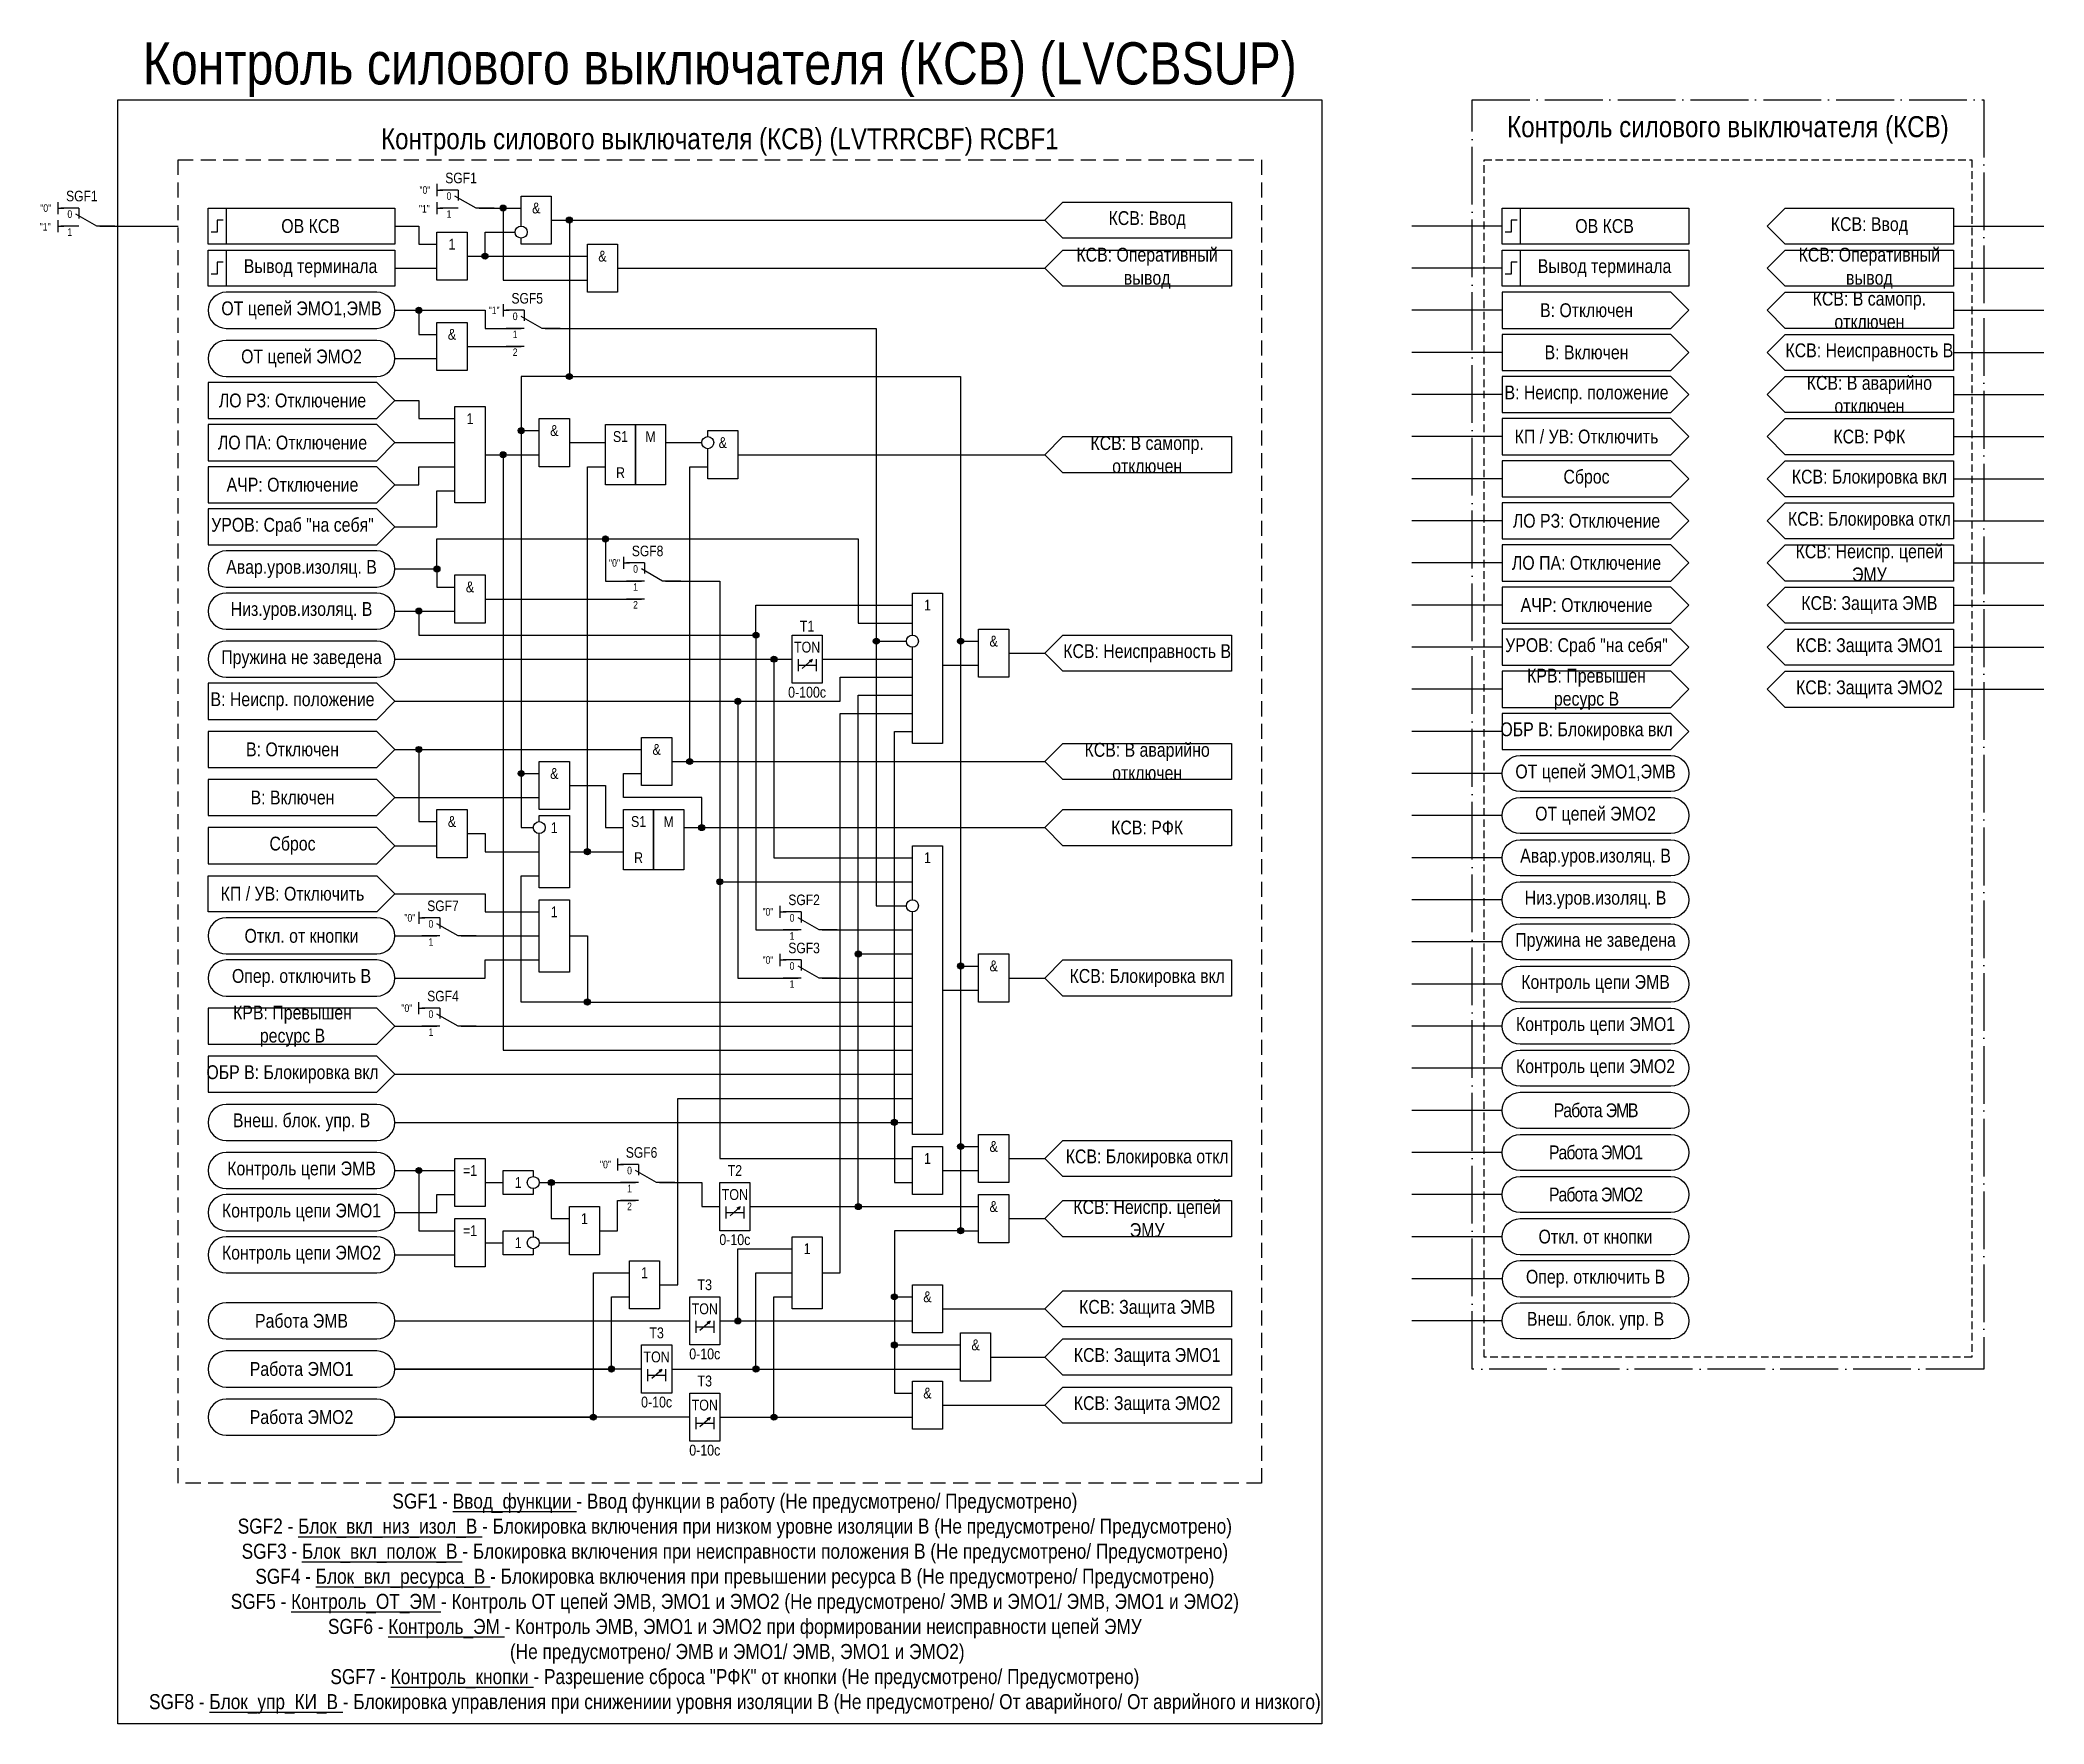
# Model space of a CAD drawing. Header units: millimetres. Extents: x -13 to 320, y 0 to 280.
import ezdxf
from ezdxf.enums import TextEntityAlignment as Align

# ---------------------------------------------------------------- set-up
doc = ezdxf.new("R2010")
doc.units = ezdxf.units.MM
doc.linetypes.add('ACAD_ISO04W100', pattern=[30, 24, -3, 0, -3])
doc.linetypes.add('штриховая2', pattern=[0.375, 0.25, -0.125])
doc.layers.add('TEXT', color=7, linetype='Continuous', lineweight=25)
doc.layers.add('Основная', color=7, linetype='Continuous')
doc.styles.add('2.5_Gost_RD', font='ARIALN.TTF', dxfattribs={"height": 2.5})
doc.styles.add('3.5_Gost_RD', font='ARIALN.TTF', dxfattribs={"height": 3.5})
doc.styles.add('Вывод', font='ARIALN.TTF', dxfattribs={"height": 2.5})
doc.styles.add('Компонент', font='ARIALN.TTF', dxfattribs={"height": 3.5})

# ---------------------------------------------------------------- blocks, each defined once
blk = doc.blocks.new('Точка')
at = {"ltscale": 100}
h = blk.add_hatch(color=256, dxfattribs=at)
h.dxf.hatch_style = 1
edge = h.paths.add_edge_path()
edge.add_arc((0, 0), 0.5, 0, 360)
blk.add_circle((0, 0), 0.5, dxfattribs=at)
blk = doc.blocks.new('*U958')
at = {"layer": 'Основная', "color": 0}
blk.add_line((0, 0), (7, 4), dxfattribs=at)
at = {"layer": 'Основная', "ltscale": 0.35}
blk.add_line((6, 6), (6, 2.5), dxfattribs=at)
blk = doc.blocks.new('*U985')
at = {"layer": 'Основная', "color": 0}
for p, q in [((-3, 6), (-9, 6)), ((-3, 0), (-9, 0)), ((9, 0), (3, 0))]:
    blk.add_line(p, q, dxfattribs=at)
at = {"layer": 'Основная', "ltscale": 0.25, "xscale": -1}
blk.add_blockref('*U958', (3, 0), dxfattribs=at)
at = {"layer": 'Основная'}
for tag, height, style, p in [('В1', 2.5, 'Вывод', (-14, 6)), ('ОУ', 3.5, 'Компонент', (-2, 10)), ('В2', 2.5, 'Вывод', (-6, 4)), ('В3', 2.5, 'Вывод', (-6, -2))]:
    blk.add_attdef(tag, text='', height=height, dxfattribs=dict(at, style=style)).set_placement(p, align=Align.MIDDLE_CENTER)
blk = doc.blocks.new('*U1048')
at = {"layer": 'Основная', "color": 0}
for p, q in [((-3, 6), (-9, 6)), ((-3, 0), (-9, 0)), ((9, 0), (3, 0))]:
    blk.add_line(p, q, dxfattribs=at)
at = {"layer": 'Основная', "ltscale": 0.25, "xscale": -1}
blk.add_blockref('*U958', (3, 0), dxfattribs=at)
at = {"layer": 'Основная'}
for tag, height, style, p in [('В1', 2.5, 'Вывод', (-13, 6)), ('ОУ', 3.5, 'Компонент', (-2, 10)), ('В2', 2.5, 'Вывод', (-6, 4)), ('В3', 2.5, 'Вывод', (-6, -2))]:
    blk.add_attdef(tag, text='', height=height, dxfattribs=dict(at, style=style)).set_placement(p, align=Align.MIDDLE_CENTER)

msp = doc.modelspace()

# ---------------------------------------------------------------- linework, layer by layer
at = {"ltscale": 100}
for p, q in [((53, 256), (53, 254)), ((53, 255), (54, 255)), ((53, 253), (53, 251)), ((53, 252), (54, 252)), ((277, 252), (305, 252)), ((230, 249), (215, 249)), ((305, 249), (320, 249)), ((305, 246), (277, 246)), ((277, 245), (305, 245)), ((230, 242), (215, 242)), ((305, 242), (320, 242)), ((277, 238), (305, 238)), ((64, 236), (64, 234)), ((64, 235), (65, 235)), ((230, 235), (215, 235)), ((305, 235), (320, 235)), ((305, 232), (277, 232)), ((277, 231), (305, 231)), ((67.5, 229), (64.5, 229)), ((230, 228), (215, 228)), ((305, 228), (320, 228)), ((305, 225), (277, 225)), ((230, 221), (215, 221)), ((305, 221), (320, 221)), ((305, 218), (277, 218)), ((230, 214), (215, 214)), ((305, 214), (320, 214)), ((305, 211), (277, 211)), ((230, 207), (215, 207)), ((305, 207), (320, 207)), ((305, 204), (277, 204)), ((230, 200), (215, 200)), ((305, 200), (320, 200)), ((305, 197), (277, 197)), ((84, 194), (84, 192)), ((84, 193), (85, 193)), ((230, 193), (215, 193)), ((305, 190), (277, 190)), ((305, 193), (320, 193)), ((87.5, 187), (84.5, 187)), ((230, 186), (215, 186)), ((305, 186), (320, 186)), ((305, 183), (277, 183)), ((113.7, 175.46), (115.37, 176.95)), ((115.37, 176.95), (114.85, 176.73)), ((115.37, 176.95), (115.11, 176.48)), ((117, 177), (117, 177)), ((230, 179), (215, 179)), ((305, 179), (320, 179)), ((305, 176), (277, 176)), ((230, 172), (215, 172)), ((305, 172), (320, 172)), ((305, 169), (277, 169)), ((230, 165), (215, 165)), ((230, 158), (215, 158)), ((230, 151), (215, 151)), ((230, 144), (215, 144)), ((230, 137), (215, 137)), ((50, 135), (50, 133)), ((50, 134), (51, 134)), ((110, 134), (110, 136)), ((110, 135), (111, 135)), ((230, 130), (215, 130)), ((110, 126), (110, 128)), ((110, 127), (111, 127)), ((50, 118), (50, 120)), ((230, 123), (215, 123)), ((50, 119), (51, 119)), ((230, 116), (215, 116)), ((230, 109), (215, 109)), ((230, 102), (215, 102)), ((83, 94), (83, 92)), ((230, 95), (215, 95)), ((83, 93), (84, 93)), ((86.5, 87), (83.5, 87)), ((230, 88), (215, 88)), ((105, 86), (105, 86)), ((123, 86), (123, 86)), ((230, 81), (215, 81)), ((230, 74), (215, 74)), ((96.7, 65.46), (98.37, 66.95)), ((98.37, 66.95), (97.85, 66.73)), ((98.37, 66.95), (98.11, 66.48)), ((100, 67), (100, 67)), ((103, 67), (103, 67)), ((230, 67), (215, 67)), ((87, 59), (46, 59)), ((82, 59), (82, 59)), ((88.7, 57.46), (90.37, 58.95)), ((90.37, 58.95), (89.85, 58.73)), ((90.37, 58.95), (90.11, 58.48)), ((92, 59), (92, 59)), ((106, 59), (106, 59)), ((95, 51), (46, 51)), ((79, 51), (79, 51)), ((96.7, 49.46), (98.37, 50.95)), ((98.37, 50.95), (97.85, 50.73)), ((98.37, 50.95), (98.11, 50.48)), ((100, 51), (100, 51)), ((109, 51), (109, 51))]:
    msp.add_line(p, q, dxfattribs=at)
at = {"color": 6, "ltscale": 100}
for p, q in [((-10, 253), (-10, 251)), ((-10, 252), (-9, 252)), ((-10, 250), (-10, 248)), ((-10, 249), (-9, 249))]:
    msp.add_line(p, q, dxfattribs=at)
at = {"color": 7, "ltscale": 100}
for p, q in [((101.7, 84.46), (103.37, 85.95)), ((103.37, 85.95), (102.85, 85.73)), ((103.37, 85.95), (103.11, 85.48))]:
    msp.add_line(p, q, dxfattribs=at)
at = {"color": 3, "ltscale": 100}
msp.add_lwpolyline([(0, 270), (200, 270), (200, 0), (0, 0)], close=True, dxfattribs=at)
at = {"color": 251, "linetype": 'ACAD_ISO04W100', "lineweight": 30, "ltscale": 0.4, "true_color": 0x58595b}
msp.add_lwpolyline([(225, 270), (310, 270), (310, 59), (225, 59)], close=True, dxfattribs=at)
at = {"linetype": 'штриховая2', "ltscale": 10}
msp.add_lwpolyline([(190, 40), (10, 40), (10, 260), (190, 260)], close=True, dxfattribs=at)
at = {"linetype": 'штриховая2', "ltscale": 5}
msp.add_lwpolyline([(227, 260), (308, 260), (308, 61), (227, 61)], close=True, dxfattribs=at)
at = {"ltscale": 100}
for points in [[(67, 249), (67, 254), (72, 254), (72, 246), (67, 246), (67, 247)], [(60, 252), (67, 252)], [(60, 252), (64, 252), (64, 240), (78, 240)], [(72, 250), (75, 250), (75, 224), (67, 224), (67, 215), (70, 215)], [(72, 250), (75, 250), (75, 224), (67, 224), (67, 158), (70, 158)], [(72, 250), (75, 250), (75, 224), (67, 224), (67, 149), (69, 149)], [(72, 250), (154, 250)], [(72, 250), (75, 250), (75, 224), (140, 224), (140, 180), (143, 180)], [(72, 250), (75, 250), (75, 224), (140, 224), (140, 126), (143, 126)], [(72, 250), (75, 250), (75, 224), (140, 224), (140, 96), (143, 96)], [(72, 250), (75, 250), (75, 224), (140, 224), (140, 82), (143, 82)], [(72, 250), (75, 250), (75, 224), (140, 224), (140, 82), (129, 82), (129, 71), (132, 71)], [(72, 250), (75, 250), (75, 224), (140, 224), (140, 82), (129, 82), (129, 55), (132, 55)], [(72, 250), (75, 250), (75, 224), (140, 224), (140, 82), (129, 82), (129, 63), (140, 63)], [(154, 250), (157, 253), (185, 253), (185, 247), (157, 247), (154, 250)], [(274, 249), (277, 252), (305, 252), (305, 246), (277, 246), (274, 249)], [(46, 249), (50, 249), (50, 246), (53, 246)], [(58, 244), (61, 244), (61, 248), (66, 248)], [(58, 244), (78, 244)], [(154, 242), (157, 245), (185, 245), (185, 239), (157, 239), (154, 242)], [(274, 242), (277, 245), (305, 245), (305, 239), (277, 239), (274, 242)], [(46, 242), (53, 242)], [(83, 242), (154, 242)], [(274, 235), (277, 238), (305, 238), (305, 232), (277, 232), (274, 235)], [(46, 235), (50, 235), (50, 231), (53, 231)], [(46, 235), (61, 235), (61, 232), (67, 232)], [(71, 232), (126, 232), (126, 180), (131, 180)], [(71, 232), (126, 232), (126, 136), (131, 136)], [(274, 228), (277, 231), (305, 231), (305, 225), (277, 225), (274, 228)], [(46, 227), (53, 227)], [(58, 229), (67, 229)], [(274, 221), (277, 224), (305, 224), (305, 218), (277, 218), (274, 221)], [(46, 220), (50, 220), (50, 217), (56, 217)], [(274, 214), (277, 217), (305, 217), (305, 211), (277, 211), (274, 214)], [(98, 214), (98, 215), (103, 215), (103, 207), (98, 207), (98, 212)], [(185, 208), (157, 208), (154, 211), (157, 214), (185, 214), (185, 208), (157, 208), (154, 211), (157, 214), (185, 214)], [(46, 213), (56, 213)], [(61, 211), (70, 211)], [(61, 211), (64, 211), (64, 112), (132, 112)], [(75, 213), (81, 213)], [(91, 213), (97, 213)], [(103, 211), (154, 211)], [(274, 207), (277, 210), (305, 210), (305, 204), (277, 204), (274, 207)], [(46, 206), (50, 206), (50, 209), (56, 209)], [(75, 145), (78, 145), (78, 209), (81, 209)], [(92, 160), (95, 160), (95, 209), (98, 209)], [(46, 199), (53, 199), (53, 205), (56, 205)], [(274, 200), (277, 203), (305, 203), (305, 197), (277, 197), (274, 200)], [(46, 192), (53, 192), (53, 197), (123, 197), (123, 183), (132, 183)], [(46, 192), (53, 192), (53, 197), (81, 197), (81, 190), (87, 190)], [(274, 193), (277, 196), (305, 196), (305, 190), (277, 190), (274, 193)], [(46, 192), (53, 192), (53, 189), (56, 189)], [(91, 190), (100, 190), (100, 140), (132, 140)], [(91, 190), (100, 190), (100, 94), (132, 94)], [(61, 187), (87, 187)], [(132, 181), (132, 188), (137, 188), (137, 163), (132, 163), (132, 179)], [(274, 186), (277, 189), (305, 189), (305, 183), (277, 183), (274, 186)], [(46, 185), (50, 185), (50, 181), (106, 181), (106, 186), (132, 186)], [(46, 185), (50, 185), (50, 181), (106, 181), (106, 132), (113, 132)], [(46, 185), (56, 185)], [(185, 175), (157, 175), (154, 178), (157, 181), (185, 181), (185, 175), (157, 175), (154, 178), (157, 181), (185, 181)], [(274, 179), (277, 182), (305, 182), (305, 176), (277, 176), (274, 179)], [(46, 177), (112, 177)], [(46, 177), (109, 177), (109, 144), (132, 144)], [(113, 177), (113, 175)], [(116, 177), (116, 175)], [(117, 177), (132, 177)], [(148, 178), (154, 178)], [(46, 170), (120, 170), (120, 174), (132, 174)], [(113, 176), (116, 176)], [(137, 176), (143, 176)], [(274, 172), (277, 175), (305, 175), (305, 169), (277, 169), (274, 172)], [(46, 170), (103, 170), (103, 124), (113, 124)], [(105, 86), (123, 86), (123, 171), (132, 171)], [(117, 75), (120, 75), (120, 168), (132, 168)], [(46, 100), (129, 100), (129, 165), (132, 165)], [(46, 162), (50, 162), (50, 150), (53, 150)], [(46, 162), (87, 162)], [(92, 160), (154, 160)], [(185, 157), (157, 157), (154, 160), (157, 163), (185, 163), (185, 157), (157, 157), (154, 160), (157, 163), (185, 163)], [(94, 149), (97, 149), (97, 154), (84, 154), (84, 158), (87, 158)], [(46, 154), (70, 154)], [(75, 156), (81, 156), (81, 149), (84, 149)], [(70, 150), (70, 151), (75, 151), (75, 139), (70, 139), (70, 148)], [(185, 146), (157, 146), (154, 149), (157, 152), (185, 152), (185, 146), (157, 146), (154, 149), (157, 152), (185, 152)], [(58, 148), (61, 148), (61, 145), (70, 145)], [(94, 149), (154, 149)], [(46, 146), (53, 146)], [(75, 145), (84, 145)], [(132, 137), (132, 146), (137, 146), (137, 98), (132, 98), (132, 135)], [(75, 131), (78, 131), (78, 120), (67, 120), (67, 141), (70, 141)], [(46, 138), (61, 138), (61, 135), (70, 135)], [(46, 131), (53, 131)], [(57, 131), (70, 131)], [(75, 131), (78, 131), (78, 120), (132, 120)], [(117, 132), (132, 132)], [(46, 124), (61, 124), (61, 127), (70, 127)], [(105, 86), (123, 86), (123, 128), (132, 128)], [(185, 121), (157, 121), (154, 124), (157, 127), (185, 127), (185, 121), (157, 121), (154, 124), (157, 127), (185, 127)], [(117, 124), (132, 124)], [(148, 124), (154, 124)], [(137, 122), (143, 122)], [(46, 116), (53, 116)], [(57, 116), (132, 116)], [(46, 108), (132, 108)], [(90, 73), (93, 73), (93, 104), (132, 104)], [(46, 100), (132, 100)], [(46, 100), (129, 100), (129, 90), (132, 90)], [(185, 91), (157, 91), (154, 94), (157, 97), (185, 97), (185, 91), (157, 91), (154, 94), (157, 97), (185, 97)], [(148, 94), (154, 94)], [(46, 92), (56, 92)], [(46, 92), (50, 92), (50, 82), (56, 82)], [(61, 90), (64, 90)], [(69, 89), (69, 88), (64, 88), (64, 92), (69, 92), (69, 91)], [(70, 90), (86, 90)], [(70, 90), (72, 90), (72, 84), (75, 84)], [(90, 90), (97, 90), (97, 86), (100, 86)], [(137, 92), (143, 92)], [(46, 85), (53, 85), (53, 88), (56, 88)], [(80, 82), (83, 82), (83, 87), (86, 87)], [(185, 81), (157, 81), (154, 84), (157, 87), (185, 87), (185, 81), (157, 81), (154, 84), (157, 87), (185, 87)], [(101, 86), (101, 84)], [(101, 85), (104, 85)], [(104, 86), (104, 84)], [(105, 86), (143, 86)], [(148, 84), (154, 84)], [(61, 80), (64, 80)], [(69, 79), (69, 78), (64, 78), (64, 82), (69, 82), (69, 81)], [(70, 80), (75, 80)], [(46, 78), (56, 78)], [(100, 67), (103, 67), (103, 79), (112, 79)], [(46, 51), (79, 51), (79, 75), (85, 75)], [(92, 59), (106, 59), (106, 75), (112, 75)], [(46, 59), (82, 59), (82, 71), (85, 71)], [(100, 51), (109, 51), (109, 71), (112, 71)], [(185, 66), (157, 66), (154, 69), (157, 72), (185, 72), (185, 66), (157, 66), (154, 69), (157, 72), (185, 72)], [(46, 67), (95, 67)], [(96, 67), (96, 65)], [(99, 67), (99, 65)], [(100, 67), (132, 67)], [(137, 69), (154, 69)], [(96, 66), (99, 66)], [(185, 58), (157, 58), (154, 61), (157, 64), (185, 64), (185, 58), (157, 58), (154, 61), (157, 64), (185, 64)], [(145, 61), (154, 61)], [(88, 59), (88, 57)], [(88, 58), (91, 58)], [(91, 59), (91, 57)], [(92, 59), (140, 59)], [(185, 50), (157, 50), (154, 53), (157, 56), (185, 56), (185, 50), (157, 50), (154, 53), (157, 56), (185, 56)], [(96, 51), (96, 49)], [(96, 50), (99, 50)], [(99, 51), (99, 49)], [(100, 51), (132, 51)], [(137, 53), (154, 53)]]:
    msp.add_lwpolyline(points, dxfattribs=at)
for points in [[(15, 252), (46, 252), (46, 246), (15, 246)], [(15, 252), (18, 252), (18, 246), (15, 246)], [(230, 252), (261, 252), (261, 246), (230, 246)], [(230, 252), (233, 252), (233, 246), (230, 246)], [(53, 248), (58, 248), (58, 240), (53, 240)], [(15, 245), (18, 245), (18, 239), (15, 239)], [(15, 245), (46, 245), (46, 239), (15, 239)], [(78, 246), (83, 246), (83, 238), (78, 238)], [(230, 245), (233, 245), (233, 239), (230, 239)], [(230, 245), (261, 245), (261, 239), (230, 239)], [(53, 233), (58, 233), (58, 225), (53, 225)], [(15, 223), (15, 217), (43, 217), (46, 220), (43, 223)], [(56, 219), (61, 219), (61, 203), (56, 203)], [(70, 217), (75, 217), (75, 209), (70, 209)], [(15, 216), (15, 210), (43, 210), (46, 213), (43, 216)], [(81, 216), (86, 216), (86, 206), (81, 206)], [(86, 216), (91, 216), (91, 206), (86, 206)], [(15, 209), (15, 203), (43, 203), (46, 206), (43, 209)], [(15, 202), (15, 196), (43, 196), (46, 199), (43, 202)], [(56, 191), (61, 191), (61, 183), (56, 183)], [(230, 189), (230, 183), (258, 183), (261, 186), (258, 189)], [(112, 181), (117, 181), (117, 173), (112, 173)], [(143, 182), (148, 182), (148, 174), (143, 174)], [(230, 182), (230, 176), (258, 176), (261, 179), (258, 182)], [(15, 173), (15, 167), (43, 167), (46, 170), (43, 173)], [(230, 168), (230, 162), (258, 162), (261, 165), (258, 168)], [(15, 165), (15, 159), (43, 159), (46, 162), (43, 165)], [(87, 164), (92, 164), (92, 156), (87, 156)], [(70, 160), (75, 160), (75, 152), (70, 152)], [(15, 157), (15, 151), (43, 151), (46, 154), (43, 157)], [(53, 152), (58, 152), (58, 144), (53, 144)], [(84, 152), (89, 152), (89, 142), (84, 142)], [(89, 152), (94, 152), (94, 142), (89, 142)], [(15, 149), (15, 143), (43, 143), (46, 146), (43, 149)], [(15, 141), (43, 141), (46, 138), (43, 135), (15, 135)], [(70, 137), (75, 137), (75, 125), (70, 125)], [(143, 128), (148, 128), (148, 120), (143, 120)], [(15, 119), (15, 113), (43, 113), (46, 116), (43, 119)], [(15, 111), (15, 105), (43, 105), (46, 108), (43, 111)], [(143, 98), (148, 98), (148, 90), (143, 90)], [(56, 94), (61, 94), (61, 86), (56, 86)], [(132, 96), (137, 96), (137, 88), (132, 88)], [(100, 90), (105, 90), (105, 82), (100, 82)], [(143, 88), (148, 88), (148, 80), (143, 80)], [(56, 84), (61, 84), (61, 76), (56, 76)], [(75, 86), (80, 86), (80, 78), (75, 78)], [(112, 81), (117, 81), (117, 69), (112, 69)], [(85, 77), (90, 77), (90, 69), (85, 69)], [(95, 71), (100, 71), (100, 63), (95, 63)], [(132, 73), (137, 73), (137, 65), (132, 65)], [(140, 65), (145, 65), (145, 57), (140, 57)], [(87, 63), (92, 63), (92, 55), (87, 55)], [(132, 57), (137, 57), (137, 49), (132, 49)], [(95, 55), (100, 55), (100, 47), (95, 47)]]:
    msp.add_lwpolyline(points, close=True, dxfattribs=at)
at = {"lineweight": 30, "ltscale": 100}
for points in [[(17.5, 250), (16.5, 250), (16.5, 248), (15.5, 248)], [(232.5, 250), (231.5, 250), (231.5, 248), (230.5, 248)], [(17.5, 243), (16.5, 243), (16.5, 241), (15.5, 241)], [(232.5, 243), (231.5, 243), (231.5, 241), (230.5, 241)]]:
    msp.add_lwpolyline(points, dxfattribs=at)
at = {"color": 6, "ltscale": 100}
msp.add_lwpolyline([(-3, 249), (10, 249)], dxfattribs=at)
at = {"ltscale": 100}
for points in [[(18, 232), (43, 232, 1), (43, 238), (18, 238, 1)], [(18, 224), (43, 224, 1), (43, 230), (18, 230, 1)], [(18, 189), (43, 189, 1), (43, 195), (18, 195, 1)], [(18, 182), (43, 182, 1), (43, 188), (18, 188, 1)], [(18, 174), (43, 174, 1), (43, 180), (18, 180, 1)], [(233, 155, -1), (233, 161), (258, 161, -1), (258, 155)], [(233, 148, -1), (233, 154), (258, 154, -1), (258, 148)], [(233, 141, -1), (233, 147), (258, 147, -1), (258, 141)], [(233, 134, -1), (233, 140), (258, 140, -1), (258, 134)], [(18, 128), (43, 128, 1), (43, 134), (18, 134, 1)], [(233, 127, -1), (233, 133), (258, 133, -1), (258, 127)], [(18, 121), (43, 121, 1), (43, 127), (18, 127, 1)], [(233, 120, -1), (233, 126), (258, 126, -1), (258, 120)], [(233, 113, -1), (233, 119), (258, 119, -1), (258, 113)], [(233, 106, -1), (233, 112), (258, 112, -1), (258, 106)], [(233, 99, -1), (233, 105), (258, 105, -1), (258, 99)], [(18, 97), (43, 97, 1), (43, 103), (18, 103, 1)], [(233, 92, -1), (233, 98), (258, 98, -1), (258, 92)], [(18, 89), (43, 89, 1), (43, 95), (18, 95, 1)], [(233, 85, -1), (233, 91), (258, 91, -1), (258, 85)], [(18, 82), (43, 82, 1), (43, 88), (18, 88, 1)], [(233, 78, -1), (233, 84), (258, 84, -1), (258, 78)], [(18, 75), (43, 75, 1), (43, 81), (18, 81, 1)], [(233, 71), (258, 71, 1), (258, 77), (233, 77, 1)], [(18, 64), (43, 64, 1), (43, 70), (18, 70, 1)], [(233, 64, -1), (233, 70), (258, 70, -1), (258, 64)], [(18, 56), (43, 56, 1), (43, 62), (18, 62, 1)], [(18, 48), (43, 48, 1), (43, 54), (18, 54, 1)]]:
    msp.add_lwpolyline(points, format="xyb", close=True, dxfattribs=at)
for centre in [(67, 248), (98, 213), (69, 90), (69, 80)]:
    msp.add_circle(centre, 1)
for centre in [(132, 180), (70, 149), (132, 136)]:
    msp.add_circle(centre, 1, dxfattribs=at)
at = {"layer": 'TEXT', "ltscale": 100}
for points in [[(230, 238), (230, 232), (258, 232), (261, 235), (258, 238)], [(230, 231), (230, 225), (258, 225), (261, 228), (258, 231)], [(230, 224), (230, 218), (258, 218), (261, 221), (258, 224)], [(230, 217), (230, 211), (258, 211), (261, 214), (258, 217)], [(230, 210), (230, 204), (258, 204), (261, 207), (258, 210)], [(230, 203), (230, 197), (258, 197), (261, 200), (258, 203)], [(230, 196), (230, 190), (258, 190), (261, 193), (258, 196)], [(230, 175), (230, 169), (258, 169), (261, 172), (258, 175)]]:
    msp.add_lwpolyline(points, close=True, dxfattribs=at)

# ---------------------------------------------------------------- block references
at = {"ltscale": 100}
for p in [(64, 252), (75, 250), (61, 244), (50, 235), (75, 224), (67, 215), (64, 211), (81, 197), (53, 192), (50, 185), (106, 181), (126, 180), (140, 180), (109, 177), (103, 170), (50, 162), (95, 160), (67, 158), (97, 149), (78, 145), (100, 140), (123, 128), (140, 126), (78, 120), (129, 100), (140, 96), (50, 92), (72, 90), (123, 86), (140, 82), (129, 71), (103, 67), (129, 63), (82, 59), (106, 59), (79, 51), (109, 51)]:
    msp.add_blockref('Точка', p, dxfattribs=at)
at = {"layer": 'Основная', "ltscale": 0.25, "xscale": 0.5, "yscale": 0.5, "zscale": 0.5}
for name, p, values in [('*U985', (58, 252), {'ОУ': 'SGF1', 'В1': '"0"', 'В2': '0', 'В3': '1'}), ('*U1048', (69, 232), {'ОУ': 'SGF5', 'В1': '"1"', 'В2': '0', 'В3': '1'}), ('*U1048', (89, 190), {'ОУ': 'SGF8', 'В1': '"0"', 'В2': '0', 'В3': '1'}), ('*U1048', (55, 131), {'ОУ': 'SGF7', 'В1': '"0"', 'В2': '0', 'В3': '1'}), ('*U985', (115, 132), {'ОУ': 'SGF2', 'В1': '"0"', 'В2': '0', 'В3': '1'}), ('*U985', (115, 124), {'ОУ': 'SGF3', 'В1': '"0"', 'В2': '0', 'В3': '1'}), ('*U985', (55, 116), {'ОУ': 'SGF4', 'В1': '"0"', 'В2': '0', 'В3': '1'}), ('*U985', (88, 90), {'ОУ': 'SGF6', 'В1': '"0"', 'В2': '0', 'В3': '1'})]:
    msp.add_blockref(name, p, dxfattribs=at).add_auto_attribs(values)
at = {"layer": 'Основная', "color": 6, "ltscale": 0.25, "xscale": 0.5, "yscale": 0.5, "zscale": 0.5}
msp.add_blockref('*U985', (-5, 249), dxfattribs=at).add_auto_attribs({'ОУ': 'SGF1', 'В1': '"0"', 'В2': '0', 'В3': '1'})

# ---------------------------------------------------------------- texts
at = {"ltscale": 100, "attachment_point": 5}
for s, insert, char_height, width, style in [('{\\C3;Контроль силового выключателя (КСВ) (LVCBSUP)}', (100, 275), 7, 200, '3.5_Gost_RD'), ('&', (69.5, 252), 1.8, 5, '2.5_Gost_RD'), ('КСВ: Ввод', (171, 250), 2.3, 28, '2.5_Gost_RD'), ('КСВ: Ввод', (291, 249), 2.3, 28, '2.5_Gost_RD'), ('1', (55.5, 246), 1.8, 5, '2.5_Gost_RD'), ('&', (80.5, 244), 1.8, 5, '2.5_Gost_RD'), ('КСВ: Оперативный вывод', (171, 242), 2.3, 28, '2.5_Gost_RD'), ('КСВ: Оперативный вывод', (291, 242), 2.3, 28, '2.5_Gost_RD'), ('ОТ цепей ЭМО1,ЭМВ', (30.5, 235), 2.3, 31, '2.5_Gost_RD'), ('КСВ: В самопр. отключен', (291, 235), 2.3, 28, '2.5_Gost_RD'), ('&', (55.5, 231), 1.8, 5, '2.5_Gost_RD'), ('ОТ цепей ЭМО2', (30.5, 227), 2.3, 31, '2.5_Gost_RD'), ('КСВ: Неисправность В', (291, 228), 2.3, 28, '2.5_Gost_RD'), ('КСВ: В аварийно отключен', (291, 221), 2.3, 28, '2.5_Gost_RD'), ('ЛО РЗ: Отключение', (29, 220), 2.3, 28, '2.5_Gost_RD'), ('1', (58.5, 217), 1.8, 5, '2.5_Gost_RD'), ('ЛО ПА: Отключение', (29, 213), 2.3, 28, '2.5_Gost_RD'), ('&', (72.5, 215), 1.8, 5, '2.5_Gost_RD'), ('S1', (83.5, 214), 1.8, 5, '2.5_Gost_RD'), ('М', (88.5, 214), 1.8, 5, '2.5_Gost_RD'), ('&', (100.5, 213), 1.8, 5, '2.5_Gost_RD'), ('КСВ: В самопр. отключен', (171, 211), 2.3, 28, '2.5_Gost_RD'), ('КСВ: РФК', (291, 214), 2.3, 28, '2.5_Gost_RD'), ('АЧР: Отключение', (29, 206), 2.3, 28, '2.5_Gost_RD'), ('R', (83.5, 208), 1.8, 5, '2.5_Gost_RD'), ('КСВ: Блокировка вкл', (291, 207), 2.3, 28, '2.5_Gost_RD'), ('УРОВ: Сраб "на себя"', (29, 199), 2.3, 28, '2.5_Gost_RD'), ('КСВ: Блокировка откл', (291, 200), 2.3, 28, '2.5_Gost_RD'), ('КСВ: Неиспр. цепей ЭМУ', (291, 193), 2.3, 28, '2.5_Gost_RD'), ('&', (58.5, 189), 1.8, 5, '2.5_Gost_RD'), ('1', (134.5, 186), 1.8, 5, '2.5_Gost_RD'), ('АЧР: Отключение', (244, 186), 2.3, 28, '2.5_Gost_RD'), ('КСВ: Защита ЭМВ', (291, 186), 2.3, 28, '2.5_Gost_RD'), ('T1', (114.5, 182.5), 1.8, 5, '2.5_Gost_RD'), ('TON', (114.5, 179), 1.8, 5, '2.5_Gost_RD'), ('&', (145.5, 180), 1.8, 5, '2.5_Gost_RD'), ('УРОВ: Сраб "на себя"', (244, 179), 2.3, 28, '2.5_Gost_RD'), ('КСВ: Защита ЭМО1', (291, 179), 2.3, 28, '2.5_Gost_RD'), ('КСВ: Неисправность В', (171, 178), 2.3, 28, '2.5_Gost_RD'), ('\\pt16.1;КСВ: Защита ЭМО2', (291, 172), 2.3, 28, '2.5_Gost_RD'), ('В: Неиспр. положение', (29, 170), 2.3, 28, '2.5_Gost_RD'), ('0-100с', (114.5, 171.5), 1.8, 5, '2.5_Gost_RD'), ('В: Отключен', (29, 162), 2.3, 28, '2.5_Gost_RD'), ('КСВ: В аварийно отключен', (171, 160), 2.3, 28, '2.5_Gost_RD'), ('&', (89.5, 162), 1.8, 5, '2.5_Gost_RD'), ('&', (72.5, 158), 1.8, 5, '2.5_Gost_RD'), ('В: Включен', (29, 154), 2.3, 28, '2.5_Gost_RD'), ('&', (55.5, 150), 1.8, 5, '2.5_Gost_RD'), ('1', (72.5, 149), 1.8, 5, '2.5_Gost_RD'), ('S1', (86.5, 150), 1.8, 5, '2.5_Gost_RD'), ('М', (91.5, 150), 1.8, 5, '2.5_Gost_RD'), ('КСВ: РФК', (171, 149), 2.3, 28, '2.5_Gost_RD'), ('R', (86.5, 144), 1.8, 5, '2.5_Gost_RD'), ('1', (134.5, 144), 1.8, 5, '2.5_Gost_RD'), ('КП / УВ: Отключить', (29, 138), 2.3, 28, '2.5_Gost_RD'), ('1', (72.5, 135), 1.8, 5, '2.5_Gost_RD'), ('Откл. от кнопки', (30.5, 131), 2.3, 31, '2.5_Gost_RD'), ('&', (145.5, 126), 1.8, 5, '2.5_Gost_RD'), ('Опер. отключить В', (30.5, 124), 2.3, 31, '2.5_Gost_RD'), ('КСВ: Блокировка вкл', (171, 124), 2.3, 28, '2.5_Gost_RD'), ('Внеш. блок. упр. В', (30.5, 100), 2.3, 31, '2.5_Gost_RD'), ('&', (145.5, 96), 1.8, 5, '2.5_Gost_RD'), ('1', (134.5, 94), 1.8, 5, '2.5_Gost_RD'), ('КСВ: Блокировка откл', (171, 94), 2.3, 28, '2.5_Gost_RD'), ('=1', (58.5, 92), 1.8, 5, '2.5_Gost_RD'), ('1', (66.5, 90), 1.8, 5, '2.5_Gost_RD'), ('T2', (102.5, 92), 1.8, 5, '2.5_Gost_RD'), ('TON', (102.5, 88), 1.8, 5, '2.5_Gost_RD'), ('&', (145.5, 86), 1.8, 5, '2.5_Gost_RD'), ('КСВ: Неиспр. цепей ЭМУ', (171, 84), 2.3, 28, '2.5_Gost_RD'), ('1', (77.5, 84), 1.8, 5, '2.5_Gost_RD'), ('=1', (58.5, 82), 1.8, 5, '2.5_Gost_RD'), ('1', (66.5, 80), 1.8, 5, '2.5_Gost_RD'), ('0-10с', (102.5, 80.5), 1.8, 5, '2.5_Gost_RD'), ('1', (114.5, 79), 1.8, 5, '2.5_Gost_RD'), ('1', (87.5, 75), 1.8, 5, '2.5_Gost_RD'), ('T3', (97.5, 73), 1.8, 5, '2.5_Gost_RD'), ('Опер. отключить В', (245.5, 74), 2.3, 31, '2.5_Gost_RD'), ('TON', (97.5, 69), 1.8, 5, '2.5_Gost_RD'), ('&', (134.5, 71), 1.8, 5, '2.5_Gost_RD'), ('КСВ: Защита ЭМВ', (171, 69), 2.3, 28, '2.5_Gost_RD'), ('T3', (89.5, 65), 1.8, 5, '2.5_Gost_RD'), ('&', (142.5, 63), 1.8, 5, '2.5_Gost_RD'), ('TON', (89.5, 61), 1.8, 5, '2.5_Gost_RD'), ('0-10с', (97.5, 61.5), 1.8, 5, '2.5_Gost_RD'), ('КСВ: Защита ЭМО1', (171, 61), 2.3, 28, '2.5_Gost_RD'), ('T3', (97.5, 57), 1.8, 5, '2.5_Gost_RD'), ('0-10с', (89.5, 53.5), 1.8, 5, '2.5_Gost_RD'), ('TON', (97.5, 53), 1.8, 5, '2.5_Gost_RD'), ('&', (134.5, 55), 1.8, 5, '2.5_Gost_RD'), ('КСВ: Защита ЭМО2', (171, 53), 2.3, 28, '2.5_Gost_RD'), ('0-10с', (97.5, 45.5), 1.8, 5, '2.5_Gost_RD')]:
    msp.add_mtext(s, dxfattribs=dict(at, insert=insert, char_height=char_height, width=width, style=style))
at = {"color": 30, "ltscale": 100, "attachment_point": 5, "style": '3.5_Gost_RD'}
for s, insert, char_height, width in [('Контроль силового выключателя (КСВ)', (267.5, 265), 3.5, 85), ('Контроль силового выключателя (КСВ) (LVTRRCBF) {\\C6;RCBF1}', (100, 263), 3.5, 180), ('SGF1 - {\\LВвод_функции} - Ввод функции в работу (Не предусмотрено/ Предусмотрено)\\PSGF2 - {\\LБлок_вкл_низ_изол_В} - Блокировка включения при низком уровне изоляции В (Не предусмотрено/ Предусмотрено)\\PSGF3 - {\\LБлок_вкл_полож_В} - Блокировка включения при неисправности положения В (Не предусмотрено/ Предусмотрено)\\PSGF4 - {\\LБлок_вкл_ресурса_В} - Блокировка включения при превышении ресурса В (Не предусмотрено/ Предусмотрено)\\PSGF5 - {\\LКонтроль_ОТ_ЭМ} - Контроль ОТ цепей ЭМВ, ЭМО1 и ЭМО2 (Не предусмотрено/ ЭМВ и ЭМО1/ ЭМВ, ЭМО1 и ЭМО2)\\PSGF6 - {\\LКонтроль_ЭМ} - Контроль ЭМВ, ЭМО1 и ЭМО2 при формировании^Iнеисправности цепей ЭМУ \\P^I(Не предусмотрено/ ЭМВ и ЭМО1/ ЭМВ, ЭМО1 и ЭМО2)\\PSGF7 - {\\LКонтроль_кнопки} - Разрешение сброса "РФК" от кнопки (Не предусмотрено/ Предусмотрено)\\PSGF8 - {\\LБлок_упр_КИ_В} - Блокировка управления при снижениии уровня изоляции В (Не предусмотрено/ От аварийного/ От аврийного и низкого)', (102.5, 20), 2.5, 195)]:
    msp.add_mtext(s, dxfattribs=dict(at, insert=insert, char_height=char_height, width=width))
at = {"color": 0, "ltscale": 100, "char_height": 2.3, "width": 28, "attachment_point": 5, "style": '2.5_Gost_RD'}
for insert in [(32, 249), (247, 249)]:
    msp.add_mtext('{\\C256;ОВ КСВ}', dxfattribs=dict(at, insert=insert))
at = {"ltscale": 100, "char_height": 1.25, "attachment_point": 1, "style": '3.5_Gost_RD'}
for s, insert in [('"1"', (50, 252.5)), ('2', (65.59, 228.66)), ('2', (85.59, 186.66)), ('2', (84.59, 86.66))]:
    msp.add_mtext_dynamic_manual_height_columns(s, width=2, gutter_width=17.5, heights=[0], dxfattribs=dict(at, insert=insert))
at = {"color": 6, "ltscale": 100, "insert": (-13, 249.5), "char_height": 1.25, "attachment_point": 1, "style": '3.5_Gost_RD'}
msp.add_mtext_dynamic_manual_height_columns('"1"', width=2, gutter_width=17.5, heights=[0], dxfattribs=at)
at = {"layer": 'TEXT', "color": 0, "ltscale": 100, "char_height": 2.3, "attachment_point": 5, "style": '2.5_Gost_RD'}
for s, insert, width in [('{\\C256;Вывод терминала}', (32, 242), 28), ('{\\C256;Вывод терминала}', (247, 242), 28), ('{\\C256;Авар.уров.изоляц. В}', (30.5, 192), 31), ('{\\C256;Низ.уров.изоляц. В}', (30.5, 185), 31), ('{\\C256;Пружина не заведена}', (30.5, 177), 31), ('{\\C256;Сброс}', (29, 146), 28), ('{\\C256;Контроль цепи ЭМО1}', (245.5, 116), 31), ('{\\C256;Контроль цепи ЭМВ}', (30.5, 92), 31), ('{\\C256;Контроль цепи ЭМО1}', (30.5, 85), 31), ('{\\C256;Контроль цепи ЭМО2}', (30.5, 78), 31), ('{\\C256;Работа ЭМО1}', (30.5, 59), 31), ('{\\C256;Работа ЭМО2}', (30.5, 51), 31)]:
    msp.add_mtext(s, dxfattribs=dict(at, insert=insert, width=width))
at = {"layer": 'TEXT', "ltscale": 100, "char_height": 2.3, "attachment_point": 5, "style": '2.5_Gost_RD'}
for s, insert, width in [('В: Отключен', (244, 235), 28), ('В: Включен', (244, 228), 28), ('В: Неиспр. положение', (244, 221), 28), ('КП / УВ: Отключить', (244, 214), 28), ('Сброс', (244, 207), 28), ('ЛО РЗ: Отключение', (244, 200), 28), ('ЛО ПА: Отключение', (244, 193), 28), ('КРВ: Превышен ресурс В', (244, 172), 28), ('ОБР В: Блокировка вкл', (244, 165), 28), ('ОТ цепей ЭМО1,ЭМВ', (245.5, 158), 31), ('ОТ цепей ЭМО2', (245.5, 151), 31), ('Авар.уров.изоляц. В', (245.5, 144), 31), ('Низ.уров.изоляц. В', (245.5, 137), 31), ('Пружина не заведена', (245.5, 130), 31), ('Контроль цепи ЭМВ', (245.5, 123), 31), ('КРВ: Превышен ресурс В', (29, 116), 28), ('Контроль цепи ЭМО2', (245.5, 109), 31), ('ОБР В: Блокировка вкл', (29, 108), 28), ('{\\T0.9;Работа ЭМВ}', (245.5, 102), 31), ('{\\T0.9;Работа ЭМО1}', (245.5, 95), 31), ('{\\T0.9;Работа ЭМО2}', (245.5, 88), 31), ('Откл. от кнопки', (245.5, 81), 31), ('Работа ЭМВ', (30.5, 67), 31), ('Внеш. блок. упр. В', (245.5, 67), 31)]:
    msp.add_mtext(s, dxfattribs=dict(at, insert=insert, width=width))

doc.saveas('drawing.dxf')
